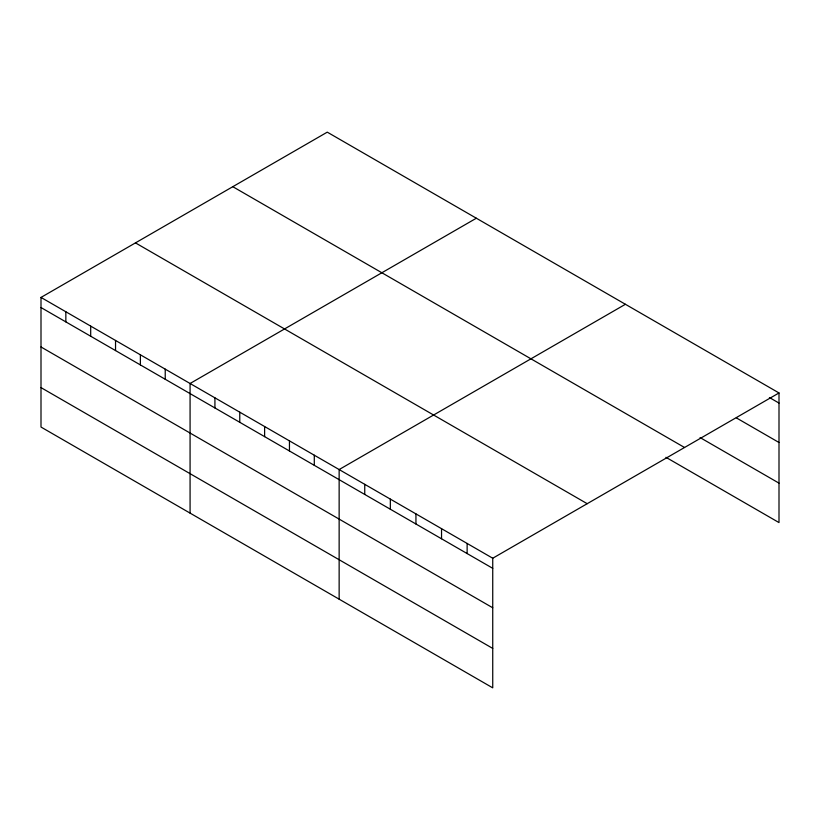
<?xml version="1.0" encoding="UTF-8"?>
<svg xmlns="http://www.w3.org/2000/svg" width="820" height="820" viewBox="0 0 820 820"><rect width="100%" height="100%" fill="white"/><g stroke="black" fill="none" stroke-linecap="round" stroke-linejoin="round"><path stroke-width="1.23" d="M41 297.424L492.738 558.236L492.738 687.847L41 427.046L41 297.424L327.262 132.153L779 392.954L779 522.576L665.942 457.304M476.338 218.222L190.076 383.493L190.076 513.105M625.414 304.281L339.142 469.553L339.142 599.174M492.738 558.236L779 392.954M769.396 397.526L779 403.071M736.339 417.872L779 442.503M700.075 437.572L779 483.144M232.798 186.693L684.536 447.494M135.464 242.884L587.202 503.695M41 307.541L492.738 568.342M41 346.973L492.738 607.784M41 387.604L492.738 648.415M467.133 543.455L467.133 553.561M441.539 528.674L441.539 538.781M415.945 513.894L415.945 524.011M390.34 499.113L390.34 509.23M364.746 484.333L364.746 494.45M314.296 455.213L314.296 465.329M289.45 440.873L289.45 450.979M264.614 426.523L264.614 436.64M239.768 412.183L239.768 422.29M214.922 397.833L214.922 407.95M165.23 369.143L165.23 379.26M140.384 354.804L140.384 364.91M115.538 340.454L115.538 350.57M90.692 326.114L90.692 336.22M65.846 311.764L65.846 321.881"/></g></svg>
